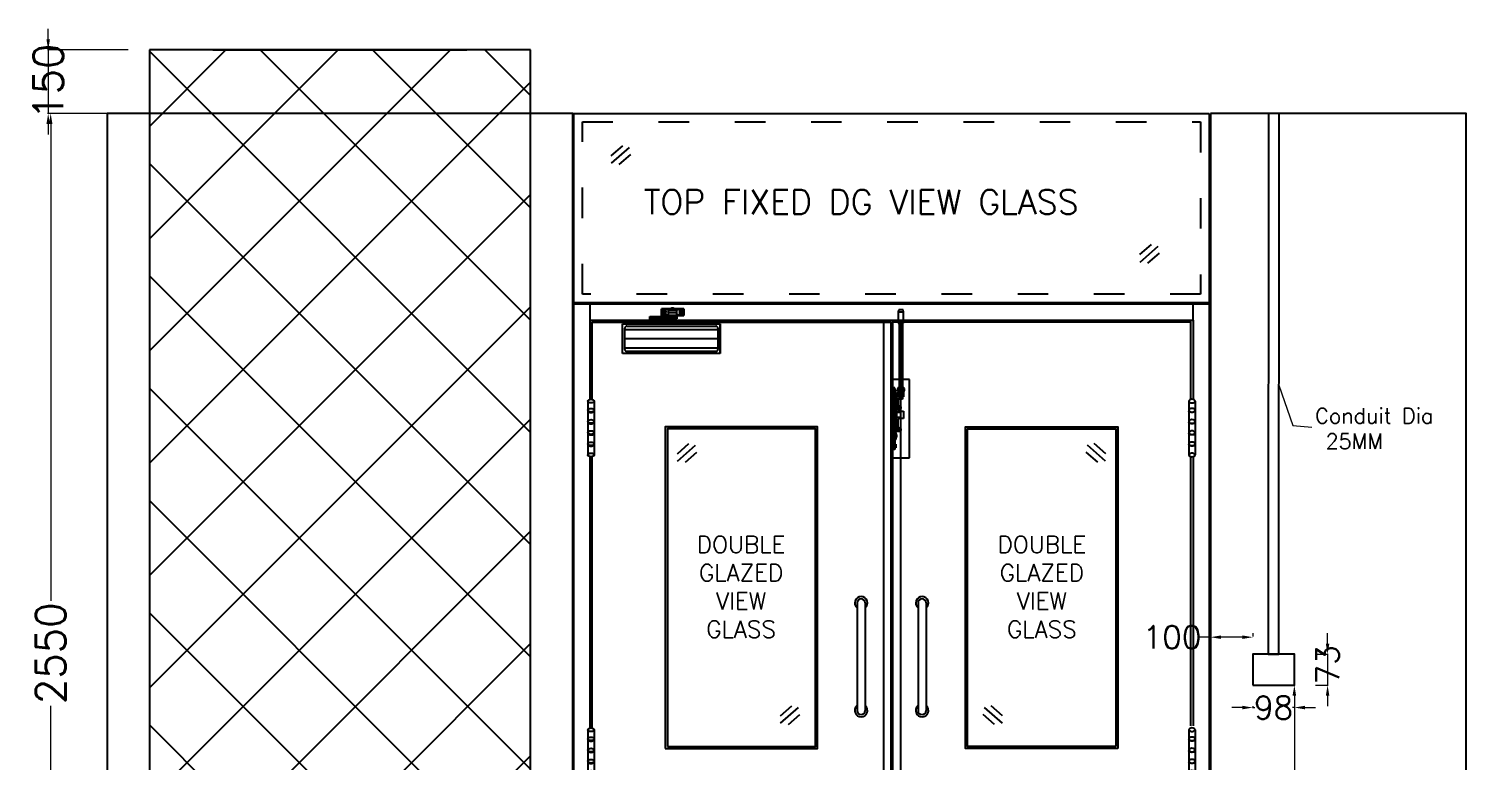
# Model space of a CAD drawing. Extents: x 3550807 to 4078732, y -628171 to -515859.
# Drawn here: x 3771129 to 3774524, y -596136 to -594409 of the extents above; entities that cross this region are included whole.
import ezdxf
from ezdxf.lldxf.tags import DXFTag

# ---------------------------------------------------------------- set-up
doc = ezdxf.new("R2010")
doc.units = 0
doc.header["$LTSCALE"] = 6
doc.header["$MEASUREMENT"] = 0
doc.linetypes.add('ACAD_ISO03W100', pattern=[30, 12, -18])
doc.linetypes.add('HIDDEN', pattern=[0.375, 0.25, -0.125])
doc.layers.get('0').update_dxf_attribs({"linetype": 'CONTINUOUS'})
doc.layers.get('Defpoints').update_dxf_attribs({"linetype": 'CONTINUOUS'})
for name, color, linetype in [('80 mm Wall', 5, 'CONTINUOUS'), ('Conduit', 2, 'CONTINUOUS'), ('D-Handle', 8, 'CONTINUOUS'), ('DIM', 7, 'CONTINUOUS'), ('Dimensions', 7, 'CONTINUOUS'), ('General Door', 170, 'CONTINUOUS'), ('Hardware', 7, 'CONTINUOUS'), ('Hinge', 255, 'CONTINUOUS'), ('MODULE BOX', 7, 'CONTINUOUS'), ('Panel Mounted Frame', 5, 'CONTINUOUS'), ('RISER', 10, 'CONTINUOUS'), ('View Glass', 30, 'CONTINUOUS')]:
    doc.layers.add(name, color=color, linetype=linetype)
doc.layers.add('Door Closer', color=7, linetype='CONTINUOUS', lineweight=20, true_color=0x8b1842)
doc.layers.add('Partition-80WP', color=7, linetype='CONTINUOUS', lineweight=5)
doc.styles.add('ROMANS', font='romans.shx')
doc.styles.add('ROMANT', font='romant.shx')
doc.styles.get("Standard").update_dxf_attribs({"font": 'SIMPLEX'})
tags = doc.linetypes.add('03B05', pattern=[15, 6, -9]).pattern_tags.tags
tags[6:7] = [DXFTag(74, 4), DXFTag(75, 0), DXFTag(340, '0'), DXFTag(46, 1.0), DXFTag(50, 0.0), DXFTag(44, 0.0), DXFTag(45, 0.0)]
tags[4:5] = [DXFTag(74, 4), DXFTag(75, 0), DXFTag(340, '0'), DXFTag(46, 1.0), DXFTag(50, 0.0), DXFTag(44, 0.0), DXFTag(45, 0.0)]
doc.dimstyles.new('AEPL', dxfattribs={"dimtxt": 10, "dimasz": 2.5, "dimexe": 1.25, "dimexo": 2, "dimtad": 0, "dimdec": 0, "dimtxsty": 'ROMANS', "dimcen": 2.5, "dimclrd": 250, "dimclre": 250, "dimadec": 0, "dimazin": 0, "dimtfac": 1, "dimtdec": 0, "dimtmove": 0, "dimatfit": 3, "dimfxl": 0, "dimlwd": 0, "dimlwe": 0, "dimarcsym": 0})
doc.dimstyles.new('AEPL1', dxfattribs={"dimtxt": 100, "dimasz": 25, "dimexe": 1.25, "dimexo": 50, "dimtad": 0, "dimdec": 0, "dimtxsty": 'ROMANS', "dimcen": 2.5, "dimclrd": 250, "dimclre": 250, "dimadec": 0, "dimazin": 0, "dimtfac": 1, "dimtdec": 0, "dimtmove": 0, "dimatfit": 3, "dimfxl": 0, "dimlwd": 0, "dimlwe": 0, "dimarcsym": 0})

# ---------------------------------------------------------------- blocks, each defined once
blk = doc.blocks.new('raiser 400x250')
at = {"layer": 'RISER'}
h = blk.add_hatch(dxfattribs=at)
h.set_pattern_fill('ANSI37', color=8, scale=1500)
h.set_pattern_definition([(45, (3749758.91, -782023.3), (-132.583, 132.583), []), (135, (3749758.91, -782023.3), (-132.583, -132.583), [])])
h.paths.add_polyline_path([(3749308.9, -779742.3), (3749308.9, -781942.3), (3750208.9, -781942.3), (3750208.9, -779742.3)])
at = {"linetype": 'ByBlock'}
blk.add_line((3749458.9, -779742.3), (3749308.9, -779742.3), dxfattribs=at)
at = {"layer": 'RISER', "color": 3, "linetype": 'ACAD_ISO03W100'}
for p, q in [((3749308.9, -779742.3), (3749308.9, -781942.3)), ((3750208.9, -781942.3), (3750208.9, -779742.3))]:
    blk.add_line(p, q, dxfattribs=at)
at = {"layer": 'RISER', "color": 5}
for p, q in [((3749308.9, -779742.3), (3749308.9, -781942.3)), ((3750208.9, -779742.3), (3749308.9, -779742.3)), ((3749458.9, -779742.3), (3750058.9, -779742.3)), ((3750208.9, -781942.3), (3750208.9, -779742.3)), ((3749308.9, -781942.3), (3749458.9, -781942.3)), ((3749458.9, -781942.3), (3750208.9, -781942.3))]:
    blk.add_line(p, q, dxfattribs=at)
at = {"layer": 'RISER', "color": 3}
blk.add_line((3750058.9, -781942.3), (3749458.9, -781942.3), dxfattribs=at)
at = {"layer": 'RISER', "color": 5}
blk.add_lwpolyline([(3749458.9, -781942.3), (3750058.9, -781942.3), (3750058.9, -782242.3), (3749458.9, -782242.3)], close=True, dxfattribs=at)
at = {"layer": 'RISER'}
for points in [[(3749515.3, -781970.8), (3749545.3, -781970.8, 1), (3749545.3, -781950.8), (3749515.3, -781950.8, 1), (3749515.3, -781970.8)], [(3749578.8, -781970.8), (3749608.8, -781970.8, 1), (3749608.8, -781950.8), (3749578.8, -781950.8, 1), (3749578.8, -781970.8)], [(3749695, -781970.8), (3749665, -781970.8, -1), (3749665, -781950.8), (3749695, -781950.8, -1), (3749695, -781970.8)], [(3749775, -781970.8), (3749745, -781970.8, -1), (3749745, -781950.8), (3749775, -781950.8, -1), (3749775, -781970.8)], [(3749862.4, -781970.8), (3749832.4, -781970.8, -1), (3749832.4, -781950.8), (3749862.4, -781950.8, -1), (3749862.4, -781970.8)], [(3749939, -781970.8), (3749909, -781970.8, -1), (3749909, -781950.8), (3749939, -781950.8, -1), (3749939, -781970.8)], [(3750002.5, -781970.8), (3749972.5, -781970.8, -1), (3749972.5, -781950.8), (3750002.5, -781950.8, -1), (3750002.5, -781970.8)], [(3749476.7, -781997.2), (3749506.7, -781997.2, 1), (3749506.7, -781977.2), (3749476.7, -781977.2, 1), (3749476.7, -781997.2)], [(3749552.6, -781997.2), (3749582.6, -781997.2, 1), (3749582.6, -781977.2), (3749552.6, -781977.2, 1), (3749552.6, -781997.2)], [(3749620.1, -781997.2), (3749650.1, -781997.2, 1), (3749650.1, -781977.2), (3749620.1, -781977.2, 1), (3749620.1, -781997.2)], [(3749708, -781997.2), (3749738, -781997.2, 1), (3749738, -781977.2), (3749708, -781977.2, 1), (3749708, -781997.2)], [(3749789.4, -781997.2), (3749819.4, -781997.2, 1), (3749819.4, -781977.2), (3749789.4, -781977.2, 1), (3749789.4, -781997.2)], [(3749897.7, -781997.2), (3749867.7, -781997.2, -1), (3749867.7, -781977.2), (3749897.7, -781977.2, -1), (3749897.7, -781997.2)], [(3749965.3, -781997.2), (3749935.3, -781997.2, -1), (3749935.3, -781977.2), (3749965.3, -781977.2, -1), (3749965.3, -781997.2)], [(3750041.1, -781997.2), (3750011.1, -781997.2, -1), (3750011.1, -781977.2), (3750041.1, -781977.2, -1), (3750041.1, -781997.2)], [(3749515.3, -782020.9), (3749545.3, -782020.9, 1), (3749545.3, -782000.9), (3749515.3, -782000.9, 1), (3749515.3, -782020.9)], [(3749578.8, -782020.9), (3749608.8, -782020.9, 1), (3749608.8, -782000.9), (3749578.8, -782000.9, 1), (3749578.8, -782020.9)], [(3749695, -782020.9), (3749665, -782020.9, -1), (3749665, -782000.9), (3749695, -782000.9, -1), (3749695, -782020.9)], [(3749775, -782020.9), (3749745, -782020.9, -1), (3749745, -782000.9), (3749775, -782000.9, -1), (3749775, -782020.9)], [(3749862.4, -782020.9), (3749832.4, -782020.9, -1), (3749832.4, -782000.9), (3749862.4, -782000.9, -1), (3749862.4, -782020.9)], [(3749939, -782020.9), (3749909, -782020.9, -1), (3749909, -782000.9), (3749939, -782000.9, -1), (3749939, -782020.9)], [(3750002.5, -782020.9), (3749972.5, -782020.9, -1), (3749972.5, -782000.9), (3750002.5, -782000.9, -1), (3750002.5, -782020.9)], [(3749476.7, -782051), (3749506.7, -782051, 1), (3749506.7, -782031), (3749476.7, -782031, 1), (3749476.7, -782051)], [(3749515.3, -782075.9), (3749545.3, -782075.9, 1), (3749545.3, -782055.9), (3749515.3, -782055.9, 1), (3749515.3, -782075.9)], [(3749552.6, -782051), (3749582.6, -782051, 1), (3749582.6, -782031), (3749552.6, -782031, 1), (3749552.6, -782051)], [(3749578.8, -782075.9), (3749608.8, -782075.9, 1), (3749608.8, -782055.9), (3749578.8, -782055.9, 1), (3749578.8, -782075.9)], [(3749620.1, -782051), (3749650.1, -782051, 1), (3749650.1, -782031), (3749620.1, -782031, 1), (3749620.1, -782051)], [(3749689.2, -782063.8, 0.354406), (3749679.4, -782055.9), (3749649.4, -782055.9, 1), (3749649.4, -782075.9)], [(3749700.1, -782045.8), (3749730.1, -782045.8, 1), (3749730.1, -782025.8), (3749700.1, -782025.8, 1), (3749700.1, -782045.8)], [(3749784.8, -782045.8), (3749814.8, -782045.8, 1), (3749814.8, -782025.8), (3749784.8, -782025.8, 1), (3749784.8, -782045.8)], [(3749850, -782075.9), (3749868.9, -782075.9, 1), (3749868.9, -782055.9), (3749838.9, -782055.9, 0.359988), (3749829.1, -782064, 0.359988)], [(3749897.7, -782051), (3749867.7, -782051, -1), (3749867.7, -782031), (3749897.7, -782031, -1), (3749897.7, -782051)], [(3749939, -782075.9), (3749909, -782075.9, -1), (3749909, -782055.9), (3749939, -782055.9, -1), (3749939, -782075.9)], [(3749965.3, -782051), (3749935.3, -782051, -1), (3749935.3, -782031), (3749965.3, -782031, -1), (3749965.3, -782051)], [(3750002.5, -782075.9), (3749972.5, -782075.9, -1), (3749972.5, -782055.9), (3750002.5, -782055.9, -1), (3750002.5, -782075.9)], [(3750041.1, -782051), (3750011.1, -782051, -1), (3750011.1, -782031), (3750041.1, -782031, -1), (3750041.1, -782051)], [(3749476.7, -782083), (3749506.7, -782083, -1), (3749506.7, -782103), (3749476.7, -782103, -1), (3749476.7, -782083)], [(3749552.6, -782083), (3749582.6, -782083, -1), (3749582.6, -782103), (3749552.6, -782103, -1), (3749552.6, -782083)], [(3749657.3, -782085.1, 0.202537), (3749650.1, -782082.1), (3749620.1, -782082.1, 1), (3749620.1, -782102.1)], [(3749860.5, -782085.1, -0.202537), (3749867.7, -782082.1), (3749897.7, -782082.1, -1), (3749897.7, -782102.1)], [(3749965.3, -782083), (3749935.3, -782083, 1), (3749935.3, -782103), (3749965.3, -782103, 1), (3749965.3, -782083)], [(3750041.1, -782083), (3750011.1, -782083, 1), (3750011.1, -782103), (3750041.1, -782103, 1), (3750041.1, -782083)], [(3749515.3, -782127), (3749545.3, -782127, 1), (3749545.3, -782107), (3749515.3, -782107, 1), (3749515.3, -782127)], [(3749578.8, -782127), (3749608.8, -782127, 1), (3749608.8, -782107), (3749578.8, -782107, 1), (3749578.8, -782127)], [(3749939, -782127), (3749909, -782127, -1), (3749909, -782107), (3749939, -782107, -1), (3749939, -782127)], [(3750002.5, -782127), (3749972.5, -782127, -1), (3749972.5, -782107), (3750002.5, -782107, -1), (3750002.5, -782127)], [(3749476.7, -782133.8), (3749506.7, -782133.8, -1), (3749506.7, -782153.8), (3749476.7, -782153.8, -1), (3749476.7, -782133.8)], [(3749552.6, -782133.8), (3749582.6, -782133.8, -1), (3749582.6, -782153.8), (3749552.6, -782153.8, -1), (3749552.6, -782133.8)], [(3749657.9, -782150.1, -0.225848), (3749650.1, -782153.8), (3749620.1, -782153.8, -1), (3749620.1, -782133.8)], [(3749859.9, -782150.1, 0.225848), (3749867.7, -782153.8), (3749897.7, -782153.8, 1), (3749897.7, -782133.8)], [(3749965.3, -782133.8), (3749935.3, -782133.8, 1), (3749935.3, -782153.8), (3749965.3, -782153.8, 1), (3749965.3, -782133.8)], [(3750041.1, -782133.8), (3750011.1, -782133.8, 1), (3750011.1, -782153.8), (3750041.1, -782153.8, 1), (3750041.1, -782133.8)], [(3749476.7, -782188.8), (3749506.7, -782188.8, -1), (3749506.7, -782208.8), (3749476.7, -782208.8, -1), (3749476.7, -782188.8)], [(3749515.3, -782158.7), (3749545.3, -782158.7, -1), (3749545.3, -782178.7), (3749515.3, -782178.7, -1), (3749515.3, -782158.7)], [(3749552.6, -782188.8), (3749582.6, -782188.8, -1), (3749582.6, -782208.8), (3749552.6, -782208.8, -1), (3749552.6, -782188.8)], [(3749578.8, -782158.7), (3749608.8, -782158.7, -1), (3749608.8, -782178.7), (3749578.8, -782178.7, -1), (3749578.8, -782158.7)], [(3749620.1, -782188.8), (3749650.1, -782188.8, -1), (3749650.1, -782208.8), (3749620.1, -782208.8, -1), (3749620.1, -782188.8)], [(3749689.2, -782170.8, -0.354406), (3749679.4, -782178.7), (3749649.4, -782178.7, -1), (3749649.4, -782158.7)], [(3749700.1, -782188.8), (3749730.1, -782188.8, -1), (3749730.1, -782208.8), (3749700.1, -782208.8, -1), (3749700.1, -782188.8)], [(3749784.8, -782188.8), (3749814.8, -782188.8, -1), (3749814.8, -782208.8), (3749784.8, -782208.8, -1), (3749784.8, -782188.8)], [(3749850, -782158.7), (3749868.9, -782158.7, -1), (3749868.9, -782178.7), (3749838.9, -782178.7, -0.359988), (3749829.1, -782170.6)], [(3749897.7, -782188.8), (3749867.7, -782188.8, 1), (3749867.7, -782208.8), (3749897.7, -782208.8, 1), (3749897.7, -782188.8)], [(3749939, -782158.7), (3749909, -782158.7, 1), (3749909, -782178.7), (3749939, -782178.7, 1), (3749939, -782158.7)], [(3749965.3, -782188.8), (3749935.3, -782188.8, 1), (3749935.3, -782208.8), (3749965.3, -782208.8, 1), (3749965.3, -782188.8)], [(3750002.5, -782158.7), (3749972.5, -782158.7, 1), (3749972.5, -782178.7), (3750002.5, -782178.7, 1), (3750002.5, -782158.7)], [(3750041.1, -782188.8), (3750011.1, -782188.8, 1), (3750011.1, -782208.8), (3750041.1, -782208.8, 1), (3750041.1, -782188.8)], [(3749515.3, -782213.7), (3749545.3, -782213.7, -1), (3749545.3, -782233.7), (3749515.3, -782233.7, -1), (3749515.3, -782213.7)], [(3749578.8, -782213.7), (3749608.8, -782213.7, -1), (3749608.8, -782233.7), (3749578.8, -782233.7, -1), (3749578.8, -782213.7)], [(3749695, -782213.7), (3749665, -782213.7, 1), (3749665, -782233.7), (3749695, -782233.7, 1), (3749695, -782213.7)], [(3749775, -782213.7), (3749745, -782213.7, 1), (3749745, -782233.7), (3749775, -782233.7, 1), (3749775, -782213.7)], [(3749862.4, -782213.7), (3749832.4, -782213.7, 1), (3749832.4, -782233.7), (3749862.4, -782233.7, 1), (3749862.4, -782213.7)], [(3749939, -782213.7), (3749909, -782213.7, 1), (3749909, -782233.7), (3749939, -782233.7, 1), (3749939, -782213.7)], [(3750002.5, -782213.7), (3749972.5, -782213.7, 1), (3749972.5, -782233.7), (3750002.5, -782233.7, 1), (3750002.5, -782213.7)]]:
    blk.add_lwpolyline(points, format="xyb", dxfattribs=at)
for points in [[(3749649.4, -782075.9), (3749667.8, -782075.9)], [(3749620.1, -782102.1), (3749646, -782102.1)], [(3749897.7, -782102.1), (3749871.8, -782102.1)], [(3749620.1, -782133.8), (3749646.6, -782133.8)], [(3749897.7, -782133.8), (3749871.3, -782133.8)], [(3749649.4, -782158.7), (3749667.8, -782158.7)]]:
    blk.add_lwpolyline(points, dxfattribs=at)
for centre in [(3749476.5, -781960.1), (3750041.3, -781960.1), (3749476.5, -782010.2), (3750041.3, -782010.2), (3749476.5, -782066.6), (3750041.3, -782066.6), (3749476.5, -782118.3), (3750041.3, -782118.3), (3749476.5, -782168.9), (3750041.3, -782168.9), (3749476.5, -782223.8), (3750041.3, -782223.8)]:
    blk.add_circle(centre, 10, dxfattribs=at)
blk.add_ellipse((3749758.9, -782117.3), major_axis=(-115.9, 0), ratio=0.577143, dxfattribs=at)
at = {"layer": 'RISER', "color": 7, "insert": (3749733.6, -782066), "char_height": 90.1, "width": 1.001, "attachment_point": 1, "style": 'ROMANT'}
blk.add_mtext('R\\P', dxfattribs=at)
blk = doc.blocks.new('D-HANDLE')
at = {"color": 252, "lineweight": 25}
for p, q in [((-9.5, 277), (-9.5, 23)), ((9.5, 277), (9.5, 23))]:
    blk.add_line(p, q, dxfattribs=at)
for centre, radius, start, end in [((0, 277), 15, 309.2965, 230.7035), ((0, 277), 9.5, 0, 180), ((0, 23), 15, 129.2965, 50.7035), ((0, 23), 9.5, 180, 0)]:
    blk.add_arc(centre, radius, start, end, dxfattribs=at)
blk = doc.blocks.new('DOOR CLOSER')
at = {"color": 4, "lineweight": 25}
for p, q in [((-122.3, 0), (-122.3, 70)), ((-122.3, 70), (107.7, 70)), ((107.7, 70), (107.7, 0)), ((-117.3, 10), (-117.3, 60)), ((102.7, 56.5), (-117.3, 56.5)), ((102.7, 35), (-117.3, 35)), ((-112.3, 65), (97.7, 65)), ((102.7, 60), (102.7, 10)), ((102.7, 12.5), (-117.3, 12.5)), ((97.7, 5), (-112.3, 5))]:
    blk.add_line(p, q, dxfattribs=at)
at = {"lineweight": 25}
blk.add_line((107.7, 0), (-122.3, 0), dxfattribs=at)
at = {"color": 4, "lineweight": 25}
for centre, start, end in [((-112.3, 60), 90, 180), ((97.7, 60), 0, 90), ((-112.3, 10), 180, 270), ((97.7, 10), 270, 0)]:
    blk.add_arc(centre, 5, start, end, dxfattribs=at)
at = {"layer": 'Door Closer', "color": 4, "linetype": 'Continuous', "lineweight": 25}
for p, q in [((-30.5, 103.8), (-30.5, 105.8)), ((-30.5, 105.8), (-29.9, 105.8)), ((-29.9, 105.8), (-30.5, 105.8)), ((-30.5, 105.8), (-30.5, 103.8)), ((-30.5, 91.8), (-30.5, 103.8)), ((-30.5, 103.8), (-29.9, 103.8)), ((-29.9, 103.8), (-30.5, 103.8)), ((-30.5, 103.8), (-30.5, 91.8)), ((-29.9, 105.8), (-14, 105.8)), ((-8.9, 105.8), (-29.9, 105.8)), ((-29.9, 103.8), (-19.1, 103.8)), ((-14.1, 103.8), (-29.9, 103.8)), ((5.4, 102.5), (-14.5, 102.5)), ((-14.5, 102.5), (-14.5, 96.7)), ((5.4, 102.5), (-14.5, 102.5)), ((-14.5, 102.5), (-14.5, 96.7)), ((-9, 105.8), (-8.9, 105.8)), ((-8.9, 105.8), (-9, 105.8)), ((21.4, 105.8), (-0.2, 105.8)), ((-0.2, 105.8), (21.4, 105.8)), ((21.4, 103.8), (5, 103.8)), ((5, 103.8), (21.4, 103.8)), ((5.4, 96.8), (5.4, 102.5)), ((5.4, 96.8), (5.4, 102.5)), ((22.4, 105.8), (21.4, 105.8)), ((21.4, 105.8), (22.4, 105.8)), ((22.4, 103.8), (21.4, 103.8)), ((21.4, 103.8), (22.4, 103.8)), ((22.4, 103.8), (22.4, 105.8)), ((22.4, 105.8), (22.4, 103.8)), ((22.4, 91.8), (22.4, 103.8)), ((22.4, 103.8), (22.4, 91.8)), ((-58.4, 70), (-58.4, 81.8)), ((-58.4, 81.8), (-58.3, 81.8)), ((-58.3, 81.8), (-58.4, 81.8)), ((-58.4, 81.8), (-58.4, 70)), ((-58.4, 70), (-58.4, 70)), ((-58.3, 81.8), (-58, 81.8)), ((-58, 81.8), (-58.3, 81.8)), ((-58, 81.8), (-58, 87.8)), ((-58, 87.8), (-15.6, 87.8)), ((-58, 81.8), (-58, 87.8)), ((-58, 87.8), (-15.6, 87.8)), ((-15.6, 81.8), (-58, 81.8)), ((-15.6, 81.8), (-58, 81.8)), ((-36.5, 70), (-36.5, 81.8)), ((-36.5, 81.8), (-36.5, 70)), ((-36.5, 70), (-36.5, 70)), ((-29.9, 91.8), (-30.5, 91.8)), ((-30.5, 91.8), (-30.5, 89.8)), ((-30.5, 89.8), (-30.5, 91.8)), ((-30.5, 91.8), (-29.9, 91.8)), ((-30.5, 89.8), (-29.9, 89.8)), ((-29.9, 89.8), (-30.5, 89.8)), ((-19.5, 91.8), (-29.9, 91.8)), ((-29.9, 91.8), (-14.5, 91.8)), ((-29.9, 89.8), (-14.5, 89.8)), ((-9.5, 89.8), (-29.9, 89.8)), ((-26, 97), (-26, 98.5)), ((-26, 98.5), (-24.5, 98.5)), ((-26, 97), (-26, 98.5)), ((-26, 98.5), (-24.5, 98.5)), ((-24.5, 97), (-26, 97)), ((-24.5, 97), (-26, 97)), ((-24.5, 98.5), (-24.5, 100)), ((-24.5, 100), (-23, 100)), ((-24.5, 98.5), (-24.5, 100)), ((-24.5, 100), (-23, 100)), ((-24.5, 95.5), (-24.5, 97)), ((-24.5, 95.5), (-24.5, 97)), ((-23, 95.5), (-24.5, 95.5)), ((-23, 95.5), (-24.5, 95.5)), ((-23, 100), (-23, 98.5)), ((-23, 100), (-23, 98.5)), ((-23, 98.5), (-21.5, 98.5)), ((-23, 98.5), (-21.5, 98.5)), ((-21.5, 97), (-23, 97)), ((-23, 97), (-23, 95.5)), ((-21.5, 97), (-23, 97)), ((-23, 97), (-23, 95.5)), ((-21.5, 98.5), (-21.5, 97)), ((-21.5, 98.5), (-21.5, 97)), ((-15.6, 87.8), (-15.6, 81.8)), ((-15.6, 87.8), (-14.3, 87.8)), ((-15.6, 81.8), (-15.6, 87.8)), ((-15.6, 87.8), (-14.3, 87.8)), ((-14.3, 81.8), (-15.6, 81.8)), ((-14.3, 81.8), (-15.6, 81.8)), ((5.4, 96.8), (-14.5, 96.8)), ((-14.5, 96.8), (5.4, 96.8)), ((-14.5, 96.7), (-14.5, 91.8)), ((-14.5, 96.7), (-14.5, 91.8)), ((-14.5, 96.7), (5.4, 96.7)), ((5.4, 96.7), (-14.5, 96.7)), ((-14.5, 91.8), (-13.5, 90.8)), ((-14.3, 87.8), (6, 87.8)), ((-14.3, 87.8), (6, 87.8)), ((6, 81.8), (-14.3, 81.8)), ((6, 81.8), (-14.3, 81.8)), ((-13.5, 90.8), (4.4, 90.8)), ((-9.5, 87.8), (-9.5, 90.8)), ((-9.5, 90.8), (-9.5, 87.8)), ((0.4, 90.8), (0.4, 87.8)), ((0.4, 87.8), (0.4, 90.8)), ((21.4, 89.8), (0.4, 89.8)), ((0.4, 89.8), (21.4, 89.8)), ((4.4, 90.8), (5.4, 91.8)), ((5.4, 91.8), (5.4, 96.8)), ((5.4, 91.8), (5.4, 96.8)), ((5.4, 91.8), (21.4, 91.8)), ((21.4, 91.8), (5.4, 91.8)), ((6, 87.8), (6, 81.8)), ((6, 87.8), (6, 81.8)), ((14.3, 97), (14.3, 98.5)), ((14.3, 98.5), (15.8, 98.5)), ((15.8, 97), (14.3, 97)), ((15.8, 98.5), (15.8, 100)), ((15.8, 100), (17.3, 100)), ((15.8, 95.5), (15.8, 97)), ((17.3, 95.5), (15.8, 95.5)), ((17.3, 100), (17.3, 98.5)), ((17.3, 98.5), (18.8, 98.5)), ((18.8, 97), (17.3, 97)), ((17.3, 97), (17.3, 95.5)), ((18.8, 98.5), (18.8, 97)), ((21.4, 91.8), (22.4, 91.8)), ((22.4, 91.8), (21.4, 91.8)), ((22.4, 89.8), (21.4, 89.8)), ((21.4, 89.8), (22.4, 89.8)), ((22.4, 91.8), (22.4, 89.8)), ((22.4, 89.8), (22.4, 91.8)), ((107.7, 68.5), (107.7, 1.5)), ((107.7, 1.5), (107.7, 68.5)), ((107.7, 1.5), (107.7, 1.4)), ((107.7, 1.4), (107.7, 1.5))]:
    blk.add_line(p, q, dxfattribs=at)
at = {"layer": 'Door Closer', "color": 4, "lineweight": 25}
for p, q in [((-12.2, 104.8), (3.1, 104.8)), ((3.1, 104.8), (-12.2, 104.8)), ((-10.4, 104.9), (1.3, 104.9)), ((1.3, 104.9), (-10.4, 104.9)), ((-8.5, 104.8), (-8.5, 104.9)), ((-8.5, 104.9), (-8.5, 104.8)), ((-0.6, 104.8), (-0.6, 104.9)), ((-0.6, 104.9), (-0.6, 104.8)), ((22.4, 101.2), (22.4, 101.2)), ((22.4, 101.2), (22.4, 101.2))]:
    blk.add_line(p, q, dxfattribs=at)
at = {"layer": 'Door Closer', "color": 4, "linetype": 'Continuous', "lineweight": 25}
for centre in [(-23.8, 97.8), (-23.8, 97.8), (16.6, 97.8), (16.6, 97.8)]:
    blk.add_circle(centre, 4.24, dxfattribs=at)
at = {"layer": 'Door Closer', "color": 4, "lineweight": 25}
for centre, radius, start, end in [((-12.2, 102.5), 2.29, 90, 180), ((-12.2, 102.5), 2.29, 90, 180), ((-4.6, 96.8), 9.98, 90, 125.9041), ((-4.6, 96.8), 9.98, 90, 125.9041), ((-4.6, 101.2), 6.07, 90, 123.1034), ((-4.6, 101.2), 6.07, 90, 123.1034), ((-4.6, 101.2), 6.07, 56.8983, 90), ((-4.6, 101.2), 6.07, 56.8983, 90), ((-4.6, 96.8), 9.98, 54.0959, 90), ((-4.6, 96.8), 9.98, 54.0959, 90), ((3.1, 102.5), 2.29, 0, 90), ((3.1, 102.5), 2.29, 0, 90), ((-4.6, 95.9), 15, 250.5288, 270), ((-4.6, 95.9), 15, 250.5288, 270), ((-4.6, 95.9), 15, 270, 289.4712), ((-4.6, 95.9), 15, 270, 289.4712)]:
    blk.add_arc(centre, radius, start, end, dxfattribs=at)
blk = doc.blocks.new('FLUSH BOLT')
at = {"color": 9, "linetype": 'HIDDEN', "lineweight": 25, "ltscale": 100}
for p, q in [((-4.8, 349.9), (-6.1, 345.3)), ((-6.1, 345.3), (-6.1, 318.9)), ((-6.1, 345.3), (-6.1, 345.3)), ((-6.1, 345.3), (6.5, 345.3)), ((5.2, 349.9), (-4.8, 349.9)), ((-4.8, 349.9), (-4.8, 349.9)), ((6.5, 345.3), (5.2, 349.9)), ((6.5, 318.9), (6.5, 345.3)), ((-5.8, 318.7), (6.2, 318.7)), ((-3.8, 318.7), (-3.8, 165.6)), ((4.2, 318.7), (4.2, 165.6)), ((20, 185.6), (-20, 185.6)), ((-20, 185.6), (-20, 147)), ((20, 92.8), (20, 185.6)), ((-20, 147.8), (-17.2, 147.8)), ((-20, 37.8), (-20, 147.8)), ((-14, 165.6), (-17.2, 165.6)), ((-17.2, 165.6), (-17.2, 165.6)), ((-17.2, 165.6), (-17.2, 20)), ((-17.2, 160.8), (-15.7, 159.5)), ((-17.2, 153.8), (-15.7, 155)), ((-17.2, 147.8), (-17.2, 37.8)), ((-15.7, 154.5), (-15.7, 160)), ((-15.7, 160), (-12.2, 160)), ((-15.7, 159.5), (-12.2, 159.5)), ((-15.7, 155), (-12.2, 155)), ((-12.2, 154.5), (-15.7, 154.5)), ((-14, 94.4), (-14, 165.6)), ((-14, 165.6), (-14, 165.6)), ((-12.2, 161.2), (-14, 161.2)), ((-14, 153.2), (-12.2, 153.2)), ((-14, 151.8), (-14, 151.8)), ((-12.2, 153.2), (-12.2, 161.2)), ((-10, 151.8), (0.2, 157.6)), ((0.2, 157.6), (-10, 151.8)), ((-10, 151.8), (0.2, 157.6)), ((0.2, 157.6), (-10, 151.8)), ((-10, 151.8), (-10, 64.4)), ((-6.7, 165.6), (-7.8, 164.3)), ((-7.8, 164.3), (-7.8, 158.9)), ((-7.8, 158.9), (-6.7, 157.6)), ((7.1, 165.6), (-6.7, 165.6)), ((-6.7, 157.6), (7.1, 157.6)), ((-6, 140.4), (0.2, 144.3)), ((0.2, 144.3), (-6, 140.4)), ((-6, 140.4), (-6, 112)), ((-5.6, 157.1), (-5.6, 154.3)), ((-5.6, 154.3), (-5.6, 157.1)), ((-5.6, 144.8), (-5.6, 154.3)), ((-5.6, 154.3), (-5.6, 144.8)), ((5.5, 157.6), (-5.1, 157.6)), ((-5.1, 157.6), (5.5, 157.6)), ((-5.1, 144.3), (0.2, 144.3)), ((0.2, 144.3), (-5.1, 144.3)), ((-3.3, 168.8), (-3.8, 169.3)), ((-3.8, 169.3), (-3.8, 169.3)), ((-3.8, 169.3), (4.2, 169.3)), ((-3.8, 165.6), (-3.8, 164.3)), ((-3.8, 158.9), (-3.8, 164.3)), ((-3.8, 144.3), (-3.8, 158.9)), ((-3.8, 157.6), (-3.8, 144.3)), ((-3.8, 144.3), (-3.8, 141.8)), ((-3.8, 141.8), (-3.8, 141.8)), ((-3.8, 141.8), (-3.8, 139.8)), ((-3.3, 139.3), (-3.8, 139.8)), ((-3.8, 139.8), (-3.8, 139.8)), ((-3.8, 139.8), (4.2, 139.8)), ((-3.3, 168.8), (-3.3, 165.6)), ((3.7, 168.8), (-3.3, 168.8)), ((-3.3, 168.8), (-3.3, 168.8)), ((-3.3, 165.6), (-3.3, 157.6)), ((-3.3, 157.6), (-3.3, 144.3)), ((-3.3, 157.6), (-3.3, 144.3)), ((-3.3, 144.3), (-3.3, 142.1)), ((-3.3, 142.1), (-3.3, 139.3)), ((3.7, 139.3), (-3.3, 139.3)), ((-3.3, 139.3), (-3.3, 139.3)), ((0.2, 157.6), (0.2, 157.6)), ((0.2, 157.6), (0.2, 157.6)), ((0.2, 157.6), (0.2, 157.6)), ((0.2, 157.6), (0.2, 157.6)), ((0.2, 157.6), (0.2, 157.6)), ((5.5, 144.3), (0.2, 144.3)), ((0.2, 144.3), (5.5, 144.3)), ((4.2, 169.3), (3.7, 168.8)), ((3.7, 165.6), (3.7, 168.8)), ((3.7, 168.8), (3.7, 168.8)), ((3.7, 168.8), (3.7, 168.8)), ((3.7, 157.6), (3.7, 165.6)), ((3.7, 157.6), (3.7, 144.3)), ((3.7, 144.3), (3.7, 157.6)), ((3.7, 139.3), (3.7, 144.3)), ((4.2, 139.8), (3.7, 139.3)), ((4.2, 165.6), (4.2, 165.6)), ((4.2, 165.6), (4.2, 164.3)), ((4.2, 164.3), (4.2, 158.9)), ((4.2, 158.9), (4.2, 144.3)), ((4.2, 144.3), (4.2, 157.6)), ((4.2, 157.6), (4.2, 157.6)), ((4.2, 144.3), (4.2, 144.3)), ((4.2, 144.3), (4.2, 139.8)), ((6, 157.1), (6, 144.8)), ((6, 144.8), (6, 157.1)), ((8.2, 164.3), (7.1, 165.6)), ((7.1, 157.6), (8.2, 158.9)), ((8.2, 164.3), (8.2, 164.3)), ((8.2, 158.9), (8.2, 164.3)), ((8.2, 158.9), (8.2, 158.9)), ((-2.9, 122.7), (-14, 123.6)), ((-14, 123.6), (-14, 113.8)), ((-10, 123.6), (-14, 123.6)), ((-14, 123.6), (-13.6, 123.6)), ((-14, 113.8), (-2.9, 114.7)), ((-10.2, 135.3), (-10.2, 135.3)), ((-10.2, 135.3), (-10.2, 131.3)), ((-10.2, 131.3), (-10.2, 131.3)), ((-10, 123.3), (-10, 123.6)), ((-10, 71.5), (-10, 114.1)), ((-10, 114.1), (-10, 114.1)), ((-1.8, 107.8), (-10, 107.8)), ((-6, 112), (-1.8, 107.8)), ((-4.2, 110.2), (6, 110.2)), ((-2.9, 122.7), (-2.9, 122.7)), ((6, 110.2), (6, 93)), ((6, 107.8), (6.4, 107.8)), ((6.4, 107.8), (6.4, 95.4)), ((-20.8, 92.8), (-15.4, 92.8)), ((-20, 94.5), (-20, 91.1)), ((-15.6, 94.4), (-15.6, 94.4)), ((-15.6, 94.4), (-14, 94.4)), ((-15.6, 91.2), (-14, 91.2)), ((-14, 91.2), (-14, 20)), ((-14, 62), (-14, 71.8)), ((-14, 71.8), (-2.9, 70.9)), ((-1.8, 95.4), (-10, 95.4)), ((-6, 91.2), (-1.8, 95.4)), ((-6, 64.4), (-6, 91.2)), ((6, 93), (-4.2, 93)), ((6.4, 95.4), (6, 95.4)), ((20, 0), (20, 92.8)), ((-20, 38.6), (-20, 0)), ((-17.2, 37.8), (-20, 37.8)), ((-2.9, 62.9), (-14, 62)), ((-10, 62), (-14, 62)), ((-14, 62), (-13.6, 62)), ((-14, 62), (-14, 62)), ((-10.2, 54.3), (-10.2, 54.3)), ((-10.2, 54.3), (-10.2, 50.3)), ((-10.2, 50.3), (-10.2, 50.3)), ((-10, 64.4), (-10, 64.4)), ((-10, 64.4), (-6, 64.4)), ((-10, 62.3), (-10, 62)), ((-2.9, 62.9), (-2.9, 62.9)), ((-20, 0), (20, 0)), ((-17.2, 31.8), (-15.7, 30.6)), ((-17.2, 24.8), (-15.7, 26.1)), ((-14, 20), (-17.2, 20)), ((-17.2, 20), (-17.2, 20)), ((-17.2, 20), (-17.2, 19.2)), ((-12.2, 31.1), (-15.7, 31.1)), ((-15.7, 31.1), (-15.7, 25.6)), ((-15.7, 30.6), (-12.2, 30.6)), ((-15.7, 26.1), (-12.2, 26.1)), ((-15.7, 25.6), (-12.2, 25.6)), ((-14, 32.3), (-12.2, 32.3)), ((-12.2, 24.3), (-14, 24.3)), ((-12.2, 32.3), (-12.2, 24.3))]:
    blk.add_line(p, q, dxfattribs=at)
for centre, radius in [((0.2, 345.3), 1.409716787748038e-11), ((-3.2, 118.7), 3), ((-3.2, 118.7), 1.6), ((-3.2, 118.7), 1.1), ((-15.6, 92.8), 1.6), ((-3.2, 66.9), 3), ((-3.2, 66.9), 1.6), ((-3.2, 66.9), 1.1)]:
    blk.add_circle(centre, radius, dxfattribs=at)
for centre, radius, start, end in [((-5.8, 318.9), 0.25, 180, 270), ((6.2, 318.9), 0.25, 270, 0), ((-29.1, 133.9), 18.9, 4.3787, 37.2348), ((-5.8, 163.4), 2.21, 25.1138, 124.8494), ((-5.8, 159.8), 2.21, 235.1505, 334.8862), ((-5.1, 157.1), 0.5, 90, 180), ((-5.1, 144.8), 0.5, 180, 270), ((-5.1, 144.8), 0.5, 180, 270), ((0.2, 158.7), 6.93, 54.7356, 125.2644), ((0.2, 164.5), 6.93, 234.7356, 305.2644), ((6.2, 163.4), 2.21, 55.1505, 154.8862), ((6.2, 159.8), 2.21, 205.1138, 304.8495), ((5.5, 157.1), 0.5, 0, 90), ((5.5, 144.8), 0.5, 270, 0), ((-29.1, 132.7), 18.9, 322.7652, 355.6213), ((-3.2, 118.7), 4, 274.6928, 85.3072), ((-15.4, 92.8), 2.1, 310.3676, 49.6324), ((-3.2, 66.9), 4, 274.6928, 85.3072), ((-29.1, 52.9), 18.9, 4.3787, 37.2348), ((-29.1, 51.7), 18.9, 322.7652, 355.6213)]:
    blk.add_arc(centre, radius, start, end, dxfattribs=at)
blk = doc.blocks.new('HINGE')
at = {"layer": 'Hinge', "lineweight": 25}
for p, q in [((-7.3, -4.2), (-7.3, -131.4)), ((7.3, -4.2), (7.3, -131.4))]:
    blk.add_line(p, q, dxfattribs=at)
for centre in [(0, -4.2), (0, -25.8), (0, -52.2), (0, -78.6), (0, -105), (0, -131.4)]:
    blk.add_ellipse(centre, major_axis=(-7.35, 0), ratio=0.57735, dxfattribs=at)
for centre in [(0, -27), (0, -53.4), (0, -79.8), (0, -106.2)]:
    blk.add_ellipse(centre, major_axis=(-7.35, 0), ratio=0.57735, start_param=0, end_param=3.141593, dxfattribs=at)
blk = doc.blocks.new('*D426')
at = {"layer": 'Defpoints', "color": 0, "linetype": 'ByBlock', "transparency": 16777216}
for p in [(3774118, -595958.9), (3774118, -597158.9), (3774118, -597158.9)]:
    blk.add_point(p, dxfattribs=at)
at = {"layer": 'DIM', "color": 250, "linetype": 'ByBlock', "lineweight": 0, "transparency": 16777216}
for p, q in [((3774068, -595958.9), (3774116.7, -595958.9)), ((3774118, -595983.9), (3774118, -596467.3)), ((3774118, -597133.9), (3774118, -596650.5)), ((3774068, -597158.9), (3774116.7, -597158.9))]:
    blk.add_line(p, q, dxfattribs=at)
at = {"layer": 'DIM', "color": 250, "linetype": 'ByBlock', "transparency": 16777216}
for points in [[(3774122.1, -595983.9), (3774113.8, -595983.9), (3774118, -595958.9)], [(3774113.8, -597133.9), (3774122.1, -597133.9), (3774118, -597158.9)]]:
    blk.add_solid(points, dxfattribs=at)
at = {"layer": 'DIM', "color": 0, "linetype": 'ByBlock', "transparency": 16777216, "insert": (3774118, -596558.9), "char_height": 70, "attachment_point": 5, "rotation": 90, "style": 'ROMANS'}
blk.add_mtext('{\\H0.771429x;1200}', dxfattribs=at)
blk = doc.blocks.new('*D427')
at = {"layer": 'Defpoints', "color": 0, "linetype": 'ByBlock', "transparency": 16777216}
for p in [(3774118, -595885.9), (3774118, -595958.9), (3774196.5, -595958.9)]:
    blk.add_point(p, dxfattribs=at)
at = {"layer": 'DIM', "color": 250, "linetype": 'ByBlock', "lineweight": 0, "transparency": 16777216}
for p, q in [((3774196.5, -595860.9), (3774196.5, -595835.9)), ((3774168, -595885.9), (3774197.7, -595885.9)), ((3774196.5, -595885.9), (3774196.5, -595958.9)), ((3774168, -595958.9), (3774197.7, -595958.9)), ((3774196.5, -595983.9), (3774196.5, -596008.9))]:
    blk.add_line(p, q, dxfattribs=at)
at = {"layer": 'DIM', "color": 250, "linetype": 'ByBlock', "transparency": 16777216}
for points in [[(3774192.3, -595860.9), (3774200.6, -595860.9), (3774196.5, -595885.9)], [(3774200.6, -595983.9), (3774192.3, -595983.9), (3774196.5, -595958.9)]]:
    blk.add_solid(points, dxfattribs=at)
at = {"layer": 'DIM', "color": 0, "linetype": 'ByBlock', "transparency": 16777216, "insert": (3774196.5, -595910.9), "char_height": 70, "attachment_point": 5, "rotation": 90, "style": 'ROMANS'}
blk.add_mtext('{\\H0.771429x;73}', dxfattribs=at)
blk = doc.blocks.new('*D428')
at = {"layer": 'Defpoints', "color": 0, "linetype": 'ByBlock', "transparency": 16777216}
for p in [(3774020, -595958.9), (3774118, -595958.9), (3774118, -596012)]:
    blk.add_point(p, dxfattribs=at)
at = {"layer": 'DIM', "color": 250, "linetype": 'ByBlock', "lineweight": 0, "transparency": 16777216}
for p, q in [((3773995, -596012), (3773970, -596012)), ((3774020, -596008.9), (3774020, -596013.2)), ((3774020, -596012), (3774024.6, -596012)), ((3774118, -596012), (3774113.3, -596012)), ((3774118, -596008.9), (3774118, -596013.2)), ((3774143, -596012), (3774168, -596012))]:
    blk.add_line(p, q, dxfattribs=at)
at = {"layer": 'DIM', "color": 250, "linetype": 'ByBlock', "transparency": 16777216}
for points in [[(3773995, -596016.2), (3773995, -596007.8), (3774020, -596012)], [(3774143, -596007.8), (3774143, -596016.2), (3774118, -596012)]]:
    blk.add_solid(points, dxfattribs=at)
at = {"layer": 'DIM', "color": 0, "linetype": 'ByBlock', "transparency": 16777216, "insert": (3774069, -596012), "char_height": 70, "attachment_point": 5, "style": 'ROMANS'}
blk.add_mtext('{\\H0.771429x;98}', dxfattribs=at)
blk = doc.blocks.new('*D429')
at = {"layer": 'Defpoints', "color": 0, "linetype": 'ByBlock', "transparency": 16777216}
for p in [(3773920, -595845.8), (3773920, -595885.9), (3774020, -595885.9)]:
    blk.add_point(p, dxfattribs=at)
at = {"layer": 'DIM', "color": 250, "linetype": 'ByBlock', "lineweight": 0, "transparency": 16777216}
for p, q in [((3773920, -595835.9), (3773920, -595844.5)), ((3774020, -595835.9), (3774020, -595844.5)), ((3773920, -595845.8), (3773895, -595845.8)), ((3773995, -595845.8), (3773945, -595845.8))]:
    blk.add_line(p, q, dxfattribs=at)
at = {"layer": 'DIM', "color": 250, "linetype": 'ByBlock', "transparency": 16777216}
for points in [[(3773945, -595841.6), (3773945, -595849.9), (3773920, -595845.8)], [(3773995, -595849.9), (3773995, -595841.6), (3774020, -595845.8)]]:
    blk.add_solid(points, dxfattribs=at)
at = {"layer": 'DIM', "color": 0, "linetype": 'ByBlock', "transparency": 16777216, "insert": (3773829, -595845.8), "char_height": 70, "attachment_point": 5, "style": 'ROMANS'}
blk.add_mtext('{\\H0.771429x;100}', dxfattribs=at)
blk = doc.blocks.new('*D430')
at = {"layer": 'Defpoints', "color": 0, "linetype": 'ByBlock', "transparency": 16777216}
for p in [(3771314.1, -594608.9), (3771180.8, -597158.9), (3771314.1, -597158.9)]:
    blk.add_point(p, dxfattribs=at)
at = {"layer": 'DIM', "color": 250, "linetype": 'ByBlock', "lineweight": 0, "transparency": 16777216}
for p, q in [((3771264.1, -594608.9), (3771179.6, -594608.9)), ((3771180.8, -594633.9), (3771180.8, -595760.1)), ((3771180.8, -597133.9), (3771180.8, -596007.8)), ((3771264.1, -597158.9), (3771179.6, -597158.9))]:
    blk.add_line(p, q, dxfattribs=at)
at = {"layer": 'DIM', "color": 250, "linetype": 'ByBlock', "transparency": 16777216}
for points in [[(3771185, -594633.9), (3771176.7, -594633.9), (3771180.8, -594608.9)], [(3771176.7, -597133.9), (3771185, -597133.9), (3771180.8, -597158.9)]]:
    blk.add_solid(points, dxfattribs=at)
at = {"layer": 'DIM', "color": 0, "linetype": 'ByBlock', "transparency": 16777216, "insert": (3771180.8, -595883.9), "char_height": 70, "attachment_point": 5, "rotation": 90, "style": 'ROMANS'}
blk.add_mtext('2550', dxfattribs=at)
blk = doc.blocks.new('*D437')
at = {"layer": 'Defpoints', "color": 0, "linetype": 'ByBlock', "transparency": 16777216}
for p in [(3771413.9, -594458.9), (3771175, -594608.9), (3771413.9, -594608.9)]:
    blk.add_point(p, dxfattribs=at)
at = {"layer": 'DIM', "color": 250, "linetype": 'ByBlock', "lineweight": 0, "transparency": 16777216}
for p, q in [((3771175, -594433.9), (3771175, -594408.9)), ((3771363.9, -594458.9), (3771173.7, -594458.9)), ((3771175, -594458.9), (3771175, -594608.9)), ((3771363.9, -594608.9), (3771173.7, -594608.9)), ((3771175, -594633.9), (3771175, -594658.9))]:
    blk.add_line(p, q, dxfattribs=at)
at = {"layer": 'DIM', "color": 250, "linetype": 'ByBlock', "transparency": 16777216}
for points in [[(3771170.8, -594433.9), (3771179.1, -594433.9), (3771175, -594458.9)], [(3771179.1, -594633.9), (3771170.8, -594633.9), (3771175, -594608.9)]]:
    blk.add_solid(points, dxfattribs=at)
at = {"layer": 'DIM', "color": 0, "linetype": 'ByBlock', "transparency": 16777216, "insert": (3771175, -594533.9), "char_height": 70, "attachment_point": 5, "rotation": 90, "style": 'ROMANS'}
blk.add_mtext('150', dxfattribs=at)

msp = doc.modelspace()

# ---------------------------------------------------------------- linework, layer by layer
at = {"layer": '80 mm Wall', "ltscale": 500}
for points in [[(3771314.1, -594608.9), (3771314.1, -597158.9), (3772413.7, -597158.9), (3772413.7, -594608.9), (3771314.1, -594608.9)], [(3773920, -594608.9), (3773920, -597158.9), (3774524, -597158.9), (3774524, -594608.9), (3773920, -594608.9)]]:
    msp.add_lwpolyline(points, dxfattribs=at)
at = {"layer": 'Conduit', "linetype": '03B05'}
msp.add_lwpolyline([(3774056.5, -595885.9), (3774081.5, -595885.9), (3774081.9, -594608.9), (3774056.9, -594608.9), (3774056.5, -595885.9)], dxfattribs=at)
at = {"layer": 'General Door', "color": 1, "linetype": 'Continuous'}
msp.add_line((3773878.7, -595096.9), (3773878.7, -595058.9), dxfattribs=at)
at = {"layer": 'General Door', "color": 6, "linetype": 'Continuous'}
for p, q in [((3773148.8, -597148.9), (3773148.8, -595101.9)), ((3773188.8, -597148.9), (3773188.8, -595101.9))]:
    msp.add_line(p, q, dxfattribs=at)
at = {"layer": 'General Door', "linetype": 'Continuous'}
msp.add_lwpolyline([(3773916.7, -594608.9), (3773916.7, -595055.9), (3772416.7, -595055.9), (3772416.7, -594608.9), (3773916.7, -594608.9)], dxfattribs=at)
at = {"layer": 'MODULE BOX', "color": 5, "linetype": 'ByBlock'}
msp.add_lwpolyline([(3774020, -595958.9), (3774118, -595958.9), (3774118, -595885.9), (3774020, -595885.9)], close=True, dxfattribs=at)
at = {"layer": 'Panel Mounted Frame', "color": 1, "linetype": 'Continuous'}
msp.add_line((3772454.7, -595096.9), (3772454.7, -595058.9), dxfattribs=at)
msp.add_lwpolyline([(3772416.7, -597158.9), (3772416.7, -595058.9), (3773916.7, -595058.9), (3773916.7, -597158.9)], dxfattribs=at)
at = {"layer": 'Panel Mounted Frame', "linetype": 'Continuous'}
for points in [[(3772454.7, -595284.3), (3772454.7, -595096.9), (3773878.7, -595096.9), (3773878.7, -595284.3)], [(3772459.7, -595284.4), (3772459.7, -595101.9), (3773164.7, -595101.9), (3773164.7, -597148.9)], [(3773873.7, -595284.4), (3773873.7, -595101.9), (3773168.7, -595101.9), (3773168.7, -597148.9)], [(3772454.7, -596060.3), (3772454.7, -595419.5)], [(3772459.7, -596060.4), (3772459.7, -595419.5)], [(3773873.7, -596055.4), (3773873.7, -595419.5)], [(3773878.7, -595419.5), (3773878.7, -596055.3)]]:
    msp.add_lwpolyline(points, dxfattribs=at)
at = {"layer": 'View Glass'}
for p, q in [((3772504.9, -594709.1), (3772532.2, -594685.3)), ((3772505.4, -594726.7), (3772548, -594689.3)), ((3772523.8, -594729.5), (3772551, -594705.7)), ((3773753.4, -594942.3), (3773780.6, -594918.4)), ((3773753.8, -594959.8), (3773796.5, -594922.4)), ((3773772.3, -594962.7), (3773799.5, -594938.8)), ((3772660.9, -595412.4), (3772688.1, -595388.5)), ((3772661.3, -595430), (3772703.9, -595392.6)), ((3773672, -595430), (3773629.4, -595392.6)), ((3773672.4, -595412.4), (3773645.2, -595388.5)), ((3772679.8, -595432.8), (3772707, -595409)), ((3773653.6, -595432.8), (3773626.3, -595409)), ((3772904.2, -596031.5), (3772931.4, -596007.6)), ((3772904.6, -596049.1), (3772947.3, -596011.7)), ((3773428.7, -596049.1), (3773386.1, -596011.7)), ((3773429.1, -596031.5), (3773401.9, -596007.6)), ((3772923.1, -596051.9), (3772950.3, -596028.1)), ((3773410.2, -596051.9), (3773383, -596028.1))]:
    msp.add_line(p, q, dxfattribs=at)
at = {"layer": 'View Glass', "linetype": 'ACAD_ISO03W100'}
msp.add_lwpolyline([(3773896.7, -594628.9), (3773896.7, -595035.9), (3772436.7, -595035.9), (3772436.7, -594628.9)], close=True, dxfattribs=at)
at = {"layer": 'View Glass', "color": 5, "linetype": 'Continuous'}
for points in [[(3772632.2, -596108.9), (3772992.2, -596108.9), (3772992.2, -595348.9), (3772632.2, -595348.9)], [(3773701.2, -596108.9), (3773341.2, -596108.9), (3773341.2, -595348.9), (3773701.2, -595348.9)]]:
    msp.add_lwpolyline(points, close=True, dxfattribs=at)
at = {"layer": 'View Glass', "linetype": '03B05'}
for points in [[(3772637.2, -596103.9), (3772987.2, -596103.9), (3772987.2, -595353.9), (3772637.2, -595353.9)], [(3773696.2, -596103.9), (3773346.2, -596103.9), (3773346.2, -595353.9), (3773696.2, -595353.9)]]:
    msp.add_lwpolyline(points, close=True, dxfattribs=at)

# ---------------------------------------------------------------- block references
at = {"layer": 'D-Handle'}
for p in [(3773094.7, -596041.9), (3773238.7, -596041.9)]:
    msp.add_blockref('D-HANDLE', p, dxfattribs=at)
at = {"layer": 'Door Closer', "linetype": 'Continuous'}
msp.add_blockref('DOOR CLOSER', (3772653.9, -595176.1), dxfattribs=at)
at = {"layer": 'Hardware'}
msp.add_blockref('FLUSH BOLT', (3773188.7, -595422.6), dxfattribs=at)
at = {"layer": 'Hinge'}
for p in [(3772457.1, -595284.1), (3772457.1, -596060.1)]:
    msp.add_blockref('HINGE', p, dxfattribs=at)
at = {"layer": 'Hinge', "xscale": -1}
for p in [(3773876.2, -595284.1), (3773876.2, -596060.1)]:
    msp.add_blockref('HINGE', p, dxfattribs=at)
at = {"layer": 'Partition-80WP', "ltscale": 500}
msp.add_blockref('raiser 400x250', (22105, 185283.4), dxfattribs=at)

# ---------------------------------------------------------------- texts
at = {"layer": 'DIM', "linetype": 'ByBlock', "insert": (3772581.4, -594789, -1.5), "char_height": 57.6, "width": 1192.919, "attachment_point": 1, "style": 'ROMANS'}
msp.add_mtext('{\\C1;TOP FIXED DG VIEW GLASS}', dxfattribs=at)
at = {"layer": 'Dimensions', "insert": (3774167.1, -595353, 3543619.5), "char_height": 36, "attachment_point": 4, "rotation": 359.9676, "style": 'ROMANS'}
msp.add_mtext('Conduit Dia\\P 25MM', dxfattribs=at)
at = {"layer": 'View Glass', "char_height": 40, "width": 121.304, "attachment_point": 5}
for insert in [(3772811.5, -595726.9), (3773521.8, -595726.9)]:
    msp.add_mtext('{\\C1;DOUBLE GLAZED VIEW GLASS}', dxfattribs=dict(at, insert=insert))

# ---------------------------------------------------------------- dimensions: what is measured, and where the dimension line sits
at = {"layer": 'DIM', "linetype": 'ByBlock'}
for base, p1, p2, picture, middle in [((3771175, -594608.9), (3771413.9, -594458.9), (3771413.9, -594608.9), '*D437', (3771175, -594533.9)), ((3771180.8, -597158.9), (3771314.1, -594608.9), (3771314.1, -597158.9), '*D430', (3771180.8, -595883.9))]:
    dim = msp.add_linear_dim(base=base, p1=p1, p2=p2, angle=90, dimstyle='AEPL1', override={"dimtxt": 70, "dimarcsym": 1}, dxfattribs=at)
    dim.commit()
    dim.dimension.update_dxf_attribs({"geometry": picture, "text_midpoint": middle, "dimtype": 160})
dim = msp.add_linear_dim(base=(3773920, -595845.8), p1=(3774020, -595885.9), p2=(3773920, -595885.9), text='{\\H0.771429x;<>}', dimstyle='AEPL1', override={"dimtxt": 70, "dimtxsty": 'ROMANS', "dimarcsym": 1}, dxfattribs=at)
dim.commit()
dim.dimension.update_dxf_attribs({"geometry": '*D429', "text_midpoint": (3773829, -595845.8), "dimtype": 160})
dim = msp.add_linear_dim(base=(3774196.5, -595958.9), p1=(3774118, -595885.9), p2=(3774118, -595958.9), angle=90, text='{\\H0.771429x;<>}', dimstyle='AEPL1', override={"dimtxt": 70, "dimtxsty": 'ROMANS', "dimarcsym": 1}, dxfattribs=at)
dim.commit()
dim.dimension.update_dxf_attribs({"geometry": '*D427', "text_midpoint": (3774196.5, -595910.9), "dimtype": 160})
dim = msp.add_linear_dim(base=(3774118, -596012), p1=(3774020, -595958.9), p2=(3774118, -595958.9), text='{\\H0.771429x;<>}', dimstyle='AEPL1', override={"dimtxt": 70, "dimtxsty": 'ROMANS', "dimarcsym": 1}, dxfattribs=at)
dim.commit()
dim.dimension.update_dxf_attribs({"geometry": '*D428', "text_midpoint": (3774069, -596012)})
dim = msp.add_linear_dim(base=(3774118, -597158.9), p1=(3774118, -595958.9), p2=(3774118, -597158.9), angle=90, text='{\\H0.771429x;<>}', dimstyle='AEPL1', override={"dimtxt": 70, "dimtxsty": 'ROMANS', "dimarcsym": 1}, dxfattribs=at)
dim.commit()
dim.dimension.update_dxf_attribs({"geometry": '*D426', "text_midpoint": (3774118, -596558.9)})

# ---------------------------------------------------------------- leaders
at = {"layer": 'Dimensions'}
msp.add_leader([(3774081.6, -595250.5, 2834895.6), (3774114.2, -595346.2, 2834895.6), (3774159.1, -595349.6, 2834895.6)], dimstyle='AEPL', dxfattribs=at)

doc.saveas('drawing.dxf')
